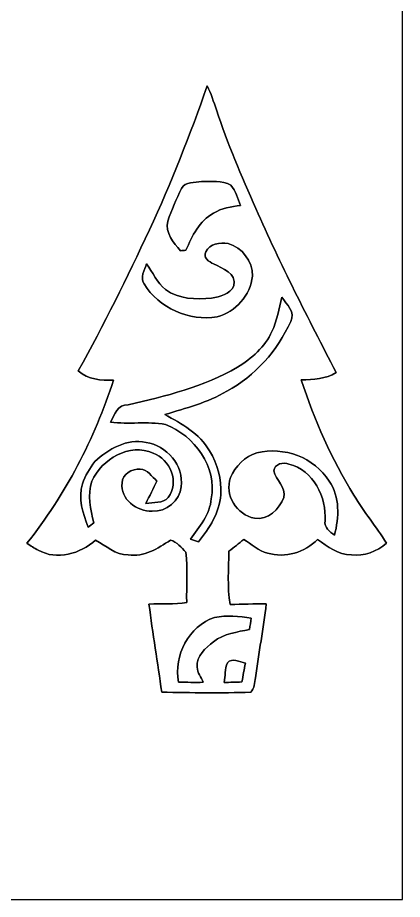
# Model space of a CAD drawing. Header units: centimetres. Extents: x -16.8 to 16.8, y -16.7 to 16.7.
# Drawn here: x 7.72 to 16.77, y -16.67 to 4.09 of the extents above; entities that cross this region are included whole.
import ezdxf

# ---------------------------------------------------------------- set-up
doc = ezdxf.new("R2010")
doc.units = ezdxf.units.CM
doc.header["$MEASUREMENT"] = 0
doc.layers.add('Layer 1', color=7, linetype='Continuous')

msp = doc.modelspace()

# ---------------------------------------------------------------- linework, layer by layer
at = {"layer": 'Layer 1', "color": 7}
for points, knots in [([(-16.77458, 16.66875), (-16.77458, 16.66875), (16.77458, 16.66875), (16.77458, 16.66875), (16.77458, 16.66875), (16.77458, 16.66875), (16.77458, -16.66875), (16.77458, -16.66875), (16.77458, -16.66875), (16.77458, -16.66875), (-16.77458, -16.66875), (-16.77458, -16.66875), (-16.77458, -16.66875), (-16.77458, -16.66875), (-16.77458, 16.66875), (-16.77458, 16.66875), (-16.77458, 16.66875), (-16.77458, 16.66875), (-16.77458, 16.66875), (-16.77458, 16.66875)], [0, 0, 0, 0, 0.16666667, 0.16666667, 0.16666667, 0.16666667, 0.33333333, 0.33333333, 0.33333333, 0.33333333, 0.5, 0.5, 0.5, 0.5, 0.66666667, 0.66666667, 0.66666667, 0.66666667, 1, 1, 1, 1]), ([(12.17965, 2.48391), (11.7789, 1.33315), (11.33334, 0.1965), (10.81864, -0.90876), (10.81864, -0.90876), (10.29229, -2.02918), (9.75007, -3.14431), (9.14647, -4.22557), (9.14647, -4.22557), (9.36837, -4.43336), (9.68657, -4.45276), (9.97514, -4.44359), (9.97514, -4.44359), (9.52359, -5.8293), (8.84731, -7.14551), (7.93644, -8.28604), (7.93644, -8.28604), (8.02252, -8.3439), (8.10966, -8.4007), (8.20314, -8.44656), (8.20314, -8.44656), (8.636, -8.69879), (9.19797, -8.52876), (9.55393, -8.21267), (9.55393, -8.21267), (9.80228, -8.34037), (10.01219, -8.56333), (10.31769, -8.55698), (10.31769, -8.55698), (10.69728, -8.62189), (11.01513, -8.40423), (11.3157, -8.21408), (11.3157, -8.21408), (11.46739, -8.24759), (11.57534, -8.38906), (11.67906, -8.4963), (11.67906, -8.4963), (11.72774, -8.88647), (11.68682, -9.28511), (11.69846, -9.67881), (11.69846, -9.67881), (11.40601, -9.73667), (11.1058, -9.70104), (10.80982, -9.71585), (10.80982, -9.71585), (10.89801, -10.40977), (11.01443, -11.09945), (11.10932, -11.79266), (11.10932, -11.79266), (11.80747, -11.80112), (12.50632, -11.81806), (13.20447, -11.79089), (13.20447, -11.79089), (13.29619, -11.70446), (13.29372, -11.56547), (13.32018, -11.45011), (13.32018, -11.45011), (13.39109, -10.86732), (13.50574, -10.29123), (13.57101, -9.70809), (13.57101, -9.70809), (13.28879, -9.70986), (13.00551, -9.7215), (12.72364, -9.72502), (12.72364, -9.72502), (12.64461, -9.31192), (12.69118, -8.88647), (12.69118, -8.46949), (12.69118, -8.46949), (12.81218, -8.38306), (12.92648, -8.28746), (13.04219, -8.19326), (13.04219, -8.19326), (13.22141, -8.31109), (13.38651, -8.46243), (13.60029, -8.5157), (13.60029, -8.5157), (14.01551, -8.642), (14.48188, -8.50477), (14.77786, -8.19256), (14.77786, -8.19256), (15.01775, -8.36013), (15.2654, -8.56121), (15.57443, -8.55804), (15.57443, -8.55804), (15.88064, -8.59966), (16.1738, -8.47796), (16.40029, -8.28111), (16.40029, -8.28111), (16.16181, -7.8934), (15.86406, -7.54627), (15.63582, -7.15257), (15.63582, -7.15257), (15.11265, -6.30414), (14.70272, -5.38762), (14.3958, -4.43971), (14.3958, -4.43971), (14.67767, -4.42242), (14.97154, -4.4263), (15.21707, -4.26261), (15.21707, -4.26261), (14.55349, -2.99226), (13.90332, -1.71379), (13.32301, -0.40287), (13.32301, -0.40287), (12.98822, 0.36054), (12.65837, 1.12783), (12.39767, 1.92017), (12.39767, 1.92017), (12.32923, 2.10996), (12.27808, 2.30681), (12.17965, 2.48391)], [0, 0, 0, 0, 0.03448276, 0.03448276, 0.03448276, 0.03448276, 0.06896552, 0.06896552, 0.06896552, 0.06896552, 0.10344828, 0.10344828, 0.10344828, 0.10344828, 0.13793103, 0.13793103, 0.13793103, 0.13793103, 0.17241379, 0.17241379, 0.17241379, 0.17241379, 0.20689655, 0.20689655, 0.20689655, 0.20689655, 0.24137931, 0.24137931, 0.24137931, 0.24137931, 0.27586207, 0.27586207, 0.27586207, 0.27586207, 0.31034483, 0.31034483, 0.31034483, 0.31034483, 0.34482759, 0.34482759, 0.34482759, 0.34482759, 0.37931034, 0.37931034, 0.37931034, 0.37931034, 0.4137931, 0.4137931, 0.4137931, 0.4137931, 0.44827586, 0.44827586, 0.44827586, 0.44827586, 0.48275862, 0.48275862, 0.48275862, 0.48275862, 0.51724138, 0.51724138, 0.51724138, 0.51724138, 0.55172414, 0.55172414, 0.55172414, 0.55172414, 0.5862069, 0.5862069, 0.5862069, 0.5862069, 0.62068966, 0.62068966, 0.62068966, 0.62068966, 0.65517241, 0.65517241, 0.65517241, 0.65517241, 0.68965517, 0.68965517, 0.68965517, 0.68965517, 0.72413793, 0.72413793, 0.72413793, 0.72413793, 0.75862069, 0.75862069, 0.75862069, 0.75862069, 0.79310345, 0.79310345, 0.79310345, 0.79310345, 0.82758621, 0.82758621, 0.82758621, 0.82758621, 0.86206897, 0.86206897, 0.86206897, 0.86206897, 0.89655172, 0.89655172, 0.89655172, 0.89655172, 0.93103448, 0.93103448, 0.93103448, 0.93103448, 1, 1, 1, 1]), ([(11.57676, 0.06632), (11.66107, 0.23636), (11.89037, 0.20602), (12.04736, 0.22895), (12.04736, 0.22895), (12.2749, 0.23107), (12.52961, 0.26106), (12.73845, 0.14464), (12.73845, 0.14464), (12.85593, 0.00988), (12.89579, -0.17286), (12.96599, -0.33443), (12.96599, -0.33443), (12.74586, -0.35595), (12.52079, -0.39229), (12.33099, -0.51364), (12.33099, -0.51364), (11.99092, -0.69039), (11.82829, -1.05269), (11.68012, -1.38571), (11.68012, -1.38571), (11.63673, -1.38994), (11.59334, -1.39453), (11.5503, -1.39912), (11.5503, -1.39912), (11.3852, -1.20579), (11.18517, -0.98072), (11.25326, -0.70132), (11.25326, -0.70132), (11.33863, -0.43744), (11.45258, -0.18168), (11.57676, 0.06632)], [0, 0, 0, 0, 0.11111111, 0.11111111, 0.11111111, 0.11111111, 0.22222222, 0.22222222, 0.22222222, 0.22222222, 0.33333333, 0.33333333, 0.33333333, 0.33333333, 0.44444444, 0.44444444, 0.44444444, 0.44444444, 0.55555556, 0.55555556, 0.55555556, 0.55555556, 0.66666667, 0.66666667, 0.66666667, 0.66666667, 0.77777778, 0.77777778, 0.77777778, 0.77777778, 1, 1, 1, 1]), ([(12.14826, -1.42663), (12.23539, -1.23331), (12.48304, -1.19345), (12.67107, -1.22767), (12.67107, -1.22767), (13.00445, -1.31657), (13.25139, -1.64888), (13.24575, -1.99355), (13.24575, -1.99355), (13.202, -2.44793), (12.8464, -2.83739), (12.41249, -2.95734), (12.41249, -2.95734), (11.75879, -3.06388), (11.04406, -2.74426), (10.6934, -2.18087), (10.6934, -2.18087), (10.59321, -2.03165), (10.70716, -1.84997), (10.75372, -1.70392), (10.75372, -1.70392), (10.90295, -1.90676), (10.99361, -2.15477), (11.19928, -2.31246), (11.19928, -2.31246), (11.50691, -2.54388), (11.91683, -2.54741), (12.28372, -2.51072), (12.28372, -2.51072), (12.48022, -2.4825), (12.71376, -2.41864), (12.80971, -2.22497), (12.80971, -2.22497), (12.87709, -1.91946), (12.53631, -1.81681), (12.33064, -1.70603), (12.33064, -1.70603), (12.22728, -1.66476), (12.06994, -1.55399), (12.14826, -1.42663)], [0, 0, 0, 0, 0.09090909, 0.09090909, 0.09090909, 0.09090909, 0.18181818, 0.18181818, 0.18181818, 0.18181818, 0.27272727, 0.27272727, 0.27272727, 0.27272727, 0.36363636, 0.36363636, 0.36363636, 0.36363636, 0.45454545, 0.45454545, 0.45454545, 0.45454545, 0.54545455, 0.54545455, 0.54545455, 0.54545455, 0.63636364, 0.63636364, 0.63636364, 0.63636364, 0.72727273, 0.72727273, 0.72727273, 0.72727273, 0.81818182, 0.81818182, 0.81818182, 0.81818182, 1, 1, 1, 1]), ([(13.93719, -2.49273), (14.05149, -2.65571), (14.26457, -2.84974), (14.14674, -3.06423), (14.14674, -3.06423), (13.83347, -3.74897), (13.31031, -4.34975), (12.64038, -4.70429), (12.64038, -4.70429), (12.19024, -4.97276), (11.67871, -5.10328), (11.182, -5.25463), (11.182, -5.25463), (11.58169, -5.46947), (11.99691, -5.70477), (12.23645, -6.10835), (12.23645, -6.10835), (12.43012, -6.41456), (12.51973, -6.78074), (12.5028, -7.14269), (12.5028, -7.14269), (12.46646, -7.56391), (12.23786, -7.93044), (11.97469, -8.24794), (11.97469, -8.24794), (11.91048, -8.22819), (11.84663, -8.20808), (11.78348, -8.18832), (11.78348, -8.18832), (11.99444, -7.90011), (12.24739, -7.60801), (12.27667, -7.23547), (12.27667, -7.23547), (12.42589, -6.48476), (11.87838, -5.75028), (11.19681, -5.49099), (11.19681, -5.49099), (10.77172, -5.40279), (10.33251, -5.49592), (9.90565, -5.43101), (9.90565, -5.43101), (10.00054, -5.25815), (10.07004, -5.01121), (10.31699, -5.02461), (10.31699, -5.02461), (11.20457, -4.83164), (12.0964, -4.58999), (12.89262, -4.14161), (12.89262, -4.14161), (13.22423, -3.93241), (13.54455, -3.66607), (13.70295, -3.29706), (13.70295, -3.29706), (13.83171, -3.04553), (13.86769, -2.76331), (13.93719, -2.49273)], [0, 0, 0, 0, 0.06666667, 0.06666667, 0.06666667, 0.06666667, 0.13333333, 0.13333333, 0.13333333, 0.13333333, 0.2, 0.2, 0.2, 0.2, 0.26666667, 0.26666667, 0.26666667, 0.26666667, 0.33333333, 0.33333333, 0.33333333, 0.33333333, 0.4, 0.4, 0.4, 0.4, 0.46666667, 0.46666667, 0.46666667, 0.46666667, 0.53333333, 0.53333333, 0.53333333, 0.53333333, 0.6, 0.6, 0.6, 0.6, 0.66666667, 0.66666667, 0.66666667, 0.66666667, 0.73333333, 0.73333333, 0.73333333, 0.73333333, 0.8, 0.8, 0.8, 0.8, 0.86666667, 0.86666667, 0.86666667, 0.86666667, 1, 1, 1, 1]), ([(9.53594, -6.36094), (9.85591, -6.06954), (10.29159, -5.80602), (10.74173, -5.91044), (10.74173, -5.91044), (11.22539, -5.98205), (11.6332, -6.45513), (11.56758, -6.95254), (11.56758, -6.95254), (11.5383, -7.28521), (11.21516, -7.55156), (10.88319, -7.52898), (10.88319, -7.52898), (10.53006, -7.54062), (10.12649, -7.24535), (10.17482, -6.86082), (10.17482, -6.86082), (10.18469, -6.65692), (10.41294, -6.52251), (10.60309, -6.54156), (10.60309, -6.54156), (10.77948, -6.53838), (10.87402, -6.72394), (10.99644, -6.81919), (10.99644, -6.81919), (10.91459, -6.99735), (10.82075, -7.16986), (10.7382, -7.34801), (10.7382, -7.34801), (10.90824, -7.31061), (11.14002, -7.36071), (11.26419, -7.20725), (11.26419, -7.20725), (11.53583, -6.85624), (11.30582, -6.30626), (10.9093, -6.16444), (10.9093, -6.16444), (10.35226, -5.91644), (9.69539, -6.30026), (9.46785, -6.82272), (9.46785, -6.82272), (9.35214, -7.14375), (9.43116, -7.48736), (9.51054, -7.80732), (9.51054, -7.80732), (9.46609, -7.83943), (9.42128, -7.87118), (9.37719, -7.90363), (9.37719, -7.90363), (9.25618, -7.58366), (9.13518, -7.22559), (9.24631, -6.88446), (9.24631, -6.88446), (9.31016, -6.69502), (9.41176, -6.51686), (9.53594, -6.36094)], [0, 0, 0, 0, 0.06666667, 0.06666667, 0.06666667, 0.06666667, 0.13333333, 0.13333333, 0.13333333, 0.13333333, 0.2, 0.2, 0.2, 0.2, 0.26666667, 0.26666667, 0.26666667, 0.26666667, 0.33333333, 0.33333333, 0.33333333, 0.33333333, 0.4, 0.4, 0.4, 0.4, 0.46666667, 0.46666667, 0.46666667, 0.46666667, 0.53333333, 0.53333333, 0.53333333, 0.53333333, 0.6, 0.6, 0.6, 0.6, 0.66666667, 0.66666667, 0.66666667, 0.66666667, 0.73333333, 0.73333333, 0.73333333, 0.73333333, 0.8, 0.8, 0.8, 0.8, 0.86666667, 0.86666667, 0.86666667, 0.86666667, 1, 1, 1, 1]), ([(13.35229, -6.15491), (13.98411, -6.00287), (14.70695, -6.26004), (15.04879, -6.82413), (15.04879, -6.82413), (15.31479, -7.1942), (15.27986, -7.67609), (15.17826, -8.09696), (15.17826, -8.09696), (15.06467, -8.01229), (14.93097, -7.91492), (14.9539, -7.75652), (14.9539, -7.75652), (14.99552, -7.20408), (14.67732, -6.55638), (14.10582, -6.42267), (14.10582, -6.42267), (13.96929, -6.36341), (13.76645, -6.41667), (13.74599, -6.58036), (13.74599, -6.58036), (13.80278, -6.80014), (14.03068, -6.96066), (13.98446, -7.20901), (13.98446, -7.20901), (13.88075, -7.47959), (13.61158, -7.75123), (13.29443, -7.69197), (13.29443, -7.69197), (12.8778, -7.62811), (12.57476, -7.13775), (12.73281, -6.74053), (12.73281, -6.74053), (12.83758, -6.46642), (13.07253, -6.24417), (13.35229, -6.15491)], [0, 0, 0, 0, 0.1, 0.1, 0.1, 0.1, 0.2, 0.2, 0.2, 0.2, 0.3, 0.3, 0.3, 0.3, 0.4, 0.4, 0.4, 0.4, 0.5, 0.5, 0.5, 0.5, 0.6, 0.6, 0.6, 0.6, 0.7, 0.7, 0.7, 0.7, 0.8, 0.8, 0.8, 0.8, 1, 1, 1, 1]), ([(12.35498, -10.02982), (12.63932, -9.97656), (12.93424, -10.00054), (13.21894, -10.04782), (13.21894, -10.04782), (13.20447, -10.13636), (13.19036, -10.22526), (13.17731, -10.31452), (13.17731, -10.31452), (12.88591, -10.37555), (12.57159, -10.41118), (12.33064, -10.60238), (12.33064, -10.60238), (12.14508, -10.74949), (11.92107, -10.93576), (11.94364, -11.20175), (11.94364, -11.20175), (11.94752, -11.33404), (12.03572, -11.44199), (12.08864, -11.55841), (12.08864, -11.55841), (11.8939, -11.56511), (11.69846, -11.55559), (11.50444, -11.55382), (11.50444, -11.55382), (11.39296, -10.92623), (11.73939, -10.23832), (12.35498, -10.02982)], [0, 0, 0, 0, 0.125, 0.125, 0.125, 0.125, 0.25, 0.25, 0.25, 0.25, 0.375, 0.375, 0.375, 0.375, 0.5, 0.5, 0.5, 0.5, 0.625, 0.625, 0.625, 0.625, 0.75, 0.75, 0.75, 0.75, 1, 1, 1, 1]), ([(12.65767, -11.10333), (12.7635, -10.96998), (12.94342, -11.07828), (13.07818, -11.10686), (13.07818, -11.10686), (13.05066, -11.25432), (13.02526, -11.40319), (12.99704, -11.551), (12.99704, -11.551), (12.85699, -11.55347), (12.7187, -11.56159), (12.57935, -11.56123), (12.57935, -11.56123), (12.60792, -11.40954), (12.5924, -11.24514), (12.65767, -11.10333)], [0, 0, 0, 0, 0.2, 0.2, 0.2, 0.2, 0.4, 0.4, 0.4, 0.4, 0.6, 0.6, 0.6, 0.6, 1, 1, 1, 1])]:
    msp.add_open_spline(points, degree=3, knots=knots, dxfattribs=at)
at = {"layer": 'Layer 1', "color": 251}
for points, knots in [([(12.17965, 2.48391), (12.27808, 2.30681), (12.32923, 2.10996), (12.39767, 1.92017), (12.39767, 1.92017), (12.65837, 1.12783), (12.98822, 0.36054), (13.32301, -0.40287), (13.32301, -0.40287), (13.90332, -1.71379), (14.55349, -2.99226), (15.21707, -4.26261), (15.21707, -4.26261), (14.97154, -4.4263), (14.67767, -4.42242), (14.3958, -4.43971), (14.3958, -4.43971), (14.70272, -5.38762), (15.11265, -6.30414), (15.63582, -7.15257), (15.63582, -7.15257), (15.86406, -7.54627), (16.16181, -7.8934), (16.40029, -8.28111), (16.40029, -8.28111), (16.1738, -8.47796), (15.88064, -8.59966), (15.57443, -8.55804), (15.57443, -8.55804), (15.2654, -8.56121), (15.01775, -8.36013), (14.77786, -8.19256), (14.77786, -8.19256), (14.48188, -8.50477), (14.01551, -8.642), (13.60029, -8.5157), (13.60029, -8.5157), (13.38651, -8.46243), (13.22141, -8.31109), (13.04219, -8.19326), (13.04219, -8.19326), (12.92648, -8.28746), (12.81218, -8.38306), (12.69118, -8.46949), (12.69118, -8.46949), (12.69118, -8.88647), (12.64461, -9.31192), (12.72364, -9.72502), (12.72364, -9.72502), (13.00551, -9.7215), (13.28879, -9.70986), (13.57101, -9.70809), (13.57101, -9.70809), (13.50574, -10.29123), (13.39109, -10.86732), (13.32018, -11.45011), (13.32018, -11.45011), (13.29372, -11.56547), (13.29619, -11.70446), (13.20447, -11.79089), (13.20447, -11.79089), (12.50632, -11.81806), (11.80747, -11.80112), (11.10932, -11.79266), (11.10932, -11.79266), (11.01443, -11.09945), (10.89801, -10.40977), (10.80982, -9.71585), (10.80982, -9.71585), (11.1058, -9.70104), (11.40601, -9.73667), (11.69846, -9.67881), (11.69846, -9.67881), (11.68682, -9.28511), (11.72774, -8.88647), (11.67906, -8.4963), (11.67906, -8.4963), (11.57534, -8.38906), (11.46739, -8.24759), (11.3157, -8.21408), (11.3157, -8.21408), (11.01513, -8.40423), (10.69728, -8.62189), (10.31769, -8.55698), (10.31769, -8.55698), (10.01219, -8.56333), (9.80228, -8.34037), (9.55393, -8.21267), (9.55393, -8.21267), (9.19797, -8.52876), (8.636, -8.69879), (8.20314, -8.44656), (8.20314, -8.44656), (8.10966, -8.4007), (8.02252, -8.3439), (7.93644, -8.28604), (7.93644, -8.28604), (8.84731, -7.14551), (9.52359, -5.8293), (9.97514, -4.44359), (9.97514, -4.44359), (9.68657, -4.45276), (9.36837, -4.43336), (9.14647, -4.22557), (9.14647, -4.22557), (9.75007, -3.14431), (10.29229, -2.02918), (10.81864, -0.90876), (10.81864, -0.90876), (11.33334, 0.1965), (11.7789, 1.33315), (12.17965, 2.48391), (12.17965, 2.48391), (12.17965, 2.48391), (12.17965, 2.48391), (12.17965, 2.48391)], [0, 0, 0, 0, 0.03333333, 0.03333333, 0.03333333, 0.03333333, 0.06666667, 0.06666667, 0.06666667, 0.06666667, 0.1, 0.1, 0.1, 0.1, 0.13333333, 0.13333333, 0.13333333, 0.13333333, 0.16666667, 0.16666667, 0.16666667, 0.16666667, 0.2, 0.2, 0.2, 0.2, 0.23333333, 0.23333333, 0.23333333, 0.23333333, 0.26666667, 0.26666667, 0.26666667, 0.26666667, 0.3, 0.3, 0.3, 0.3, 0.33333333, 0.33333333, 0.33333333, 0.33333333, 0.36666667, 0.36666667, 0.36666667, 0.36666667, 0.4, 0.4, 0.4, 0.4, 0.43333333, 0.43333333, 0.43333333, 0.43333333, 0.46666667, 0.46666667, 0.46666667, 0.46666667, 0.5, 0.5, 0.5, 0.5, 0.53333333, 0.53333333, 0.53333333, 0.53333333, 0.56666667, 0.56666667, 0.56666667, 0.56666667, 0.6, 0.6, 0.6, 0.6, 0.63333333, 0.63333333, 0.63333333, 0.63333333, 0.66666667, 0.66666667, 0.66666667, 0.66666667, 0.7, 0.7, 0.7, 0.7, 0.73333333, 0.73333333, 0.73333333, 0.73333333, 0.76666667, 0.76666667, 0.76666667, 0.76666667, 0.8, 0.8, 0.8, 0.8, 0.83333333, 0.83333333, 0.83333333, 0.83333333, 0.86666667, 0.86666667, 0.86666667, 0.86666667, 0.9, 0.9, 0.9, 0.9, 0.93333333, 0.93333333, 0.93333333, 0.93333333, 1, 1, 1, 1]), ([(11.57676, 0.06632), (11.45258, -0.18168), (11.33863, -0.43744), (11.25326, -0.70132), (11.25326, -0.70132), (11.18517, -0.98072), (11.3852, -1.20579), (11.5503, -1.39912), (11.5503, -1.39912), (11.59334, -1.39453), (11.63673, -1.38994), (11.68012, -1.38571), (11.68012, -1.38571), (11.82829, -1.05269), (11.99092, -0.69039), (12.33099, -0.51364), (12.33099, -0.51364), (12.52079, -0.39229), (12.74586, -0.35595), (12.96599, -0.33443), (12.96599, -0.33443), (12.89579, -0.17286), (12.85593, 0.00988), (12.73845, 0.14464), (12.73845, 0.14464), (12.52961, 0.26106), (12.2749, 0.23107), (12.04736, 0.22895), (12.04736, 0.22895), (11.89037, 0.20602), (11.66107, 0.23636), (11.57676, 0.06632), (11.57676, 0.06632), (11.57676, 0.06632), (11.57676, 0.06632), (11.57676, 0.06632)], [0, 0, 0, 0, 0.1, 0.1, 0.1, 0.1, 0.2, 0.2, 0.2, 0.2, 0.3, 0.3, 0.3, 0.3, 0.4, 0.4, 0.4, 0.4, 0.5, 0.5, 0.5, 0.5, 0.6, 0.6, 0.6, 0.6, 0.7, 0.7, 0.7, 0.7, 0.8, 0.8, 0.8, 0.8, 1, 1, 1, 1]), ([(12.14826, -1.42663), (12.06994, -1.55399), (12.22728, -1.66476), (12.33064, -1.70603), (12.33064, -1.70603), (12.53631, -1.81681), (12.87709, -1.91946), (12.80971, -2.22497), (12.80971, -2.22497), (12.71376, -2.41864), (12.48022, -2.4825), (12.28372, -2.51072), (12.28372, -2.51072), (11.91683, -2.54741), (11.50691, -2.54388), (11.19928, -2.31246), (11.19928, -2.31246), (10.99361, -2.15477), (10.90295, -1.90676), (10.75372, -1.70392), (10.75372, -1.70392), (10.70716, -1.84997), (10.59321, -2.03165), (10.6934, -2.18087), (10.6934, -2.18087), (11.04406, -2.74426), (11.75879, -3.06388), (12.41249, -2.95734), (12.41249, -2.95734), (12.8464, -2.83739), (13.202, -2.44793), (13.24575, -1.99355), (13.24575, -1.99355), (13.25139, -1.64888), (13.00445, -1.31657), (12.67107, -1.22767), (12.67107, -1.22767), (12.48304, -1.19345), (12.23539, -1.23331), (12.14826, -1.42663), (12.14826, -1.42663), (12.14826, -1.42663), (12.14826, -1.42663), (12.14826, -1.42663)], [0, 0, 0, 0, 0.08333333, 0.08333333, 0.08333333, 0.08333333, 0.16666667, 0.16666667, 0.16666667, 0.16666667, 0.25, 0.25, 0.25, 0.25, 0.33333333, 0.33333333, 0.33333333, 0.33333333, 0.41666667, 0.41666667, 0.41666667, 0.41666667, 0.5, 0.5, 0.5, 0.5, 0.58333333, 0.58333333, 0.58333333, 0.58333333, 0.66666667, 0.66666667, 0.66666667, 0.66666667, 0.75, 0.75, 0.75, 0.75, 0.83333333, 0.83333333, 0.83333333, 0.83333333, 1, 1, 1, 1]), ([(13.93719, -2.49273), (13.86769, -2.76331), (13.83171, -3.04553), (13.70295, -3.29706), (13.70295, -3.29706), (13.54455, -3.66607), (13.22423, -3.93241), (12.89262, -4.14161), (12.89262, -4.14161), (12.0964, -4.58999), (11.20457, -4.83164), (10.31699, -5.02461), (10.31699, -5.02461), (10.07004, -5.01121), (10.00054, -5.25815), (9.90565, -5.43101), (9.90565, -5.43101), (10.33251, -5.49592), (10.77172, -5.40279), (11.19681, -5.49099), (11.19681, -5.49099), (11.87838, -5.75028), (12.42589, -6.48476), (12.27667, -7.23547), (12.27667, -7.23547), (12.24739, -7.60801), (11.99444, -7.90011), (11.78348, -8.18832), (11.78348, -8.18832), (11.84663, -8.20808), (11.91048, -8.22819), (11.97469, -8.24794), (11.97469, -8.24794), (12.23786, -7.93044), (12.46646, -7.56391), (12.5028, -7.14269), (12.5028, -7.14269), (12.51973, -6.78074), (12.43012, -6.41456), (12.23645, -6.10835), (12.23645, -6.10835), (11.99691, -5.70477), (11.58169, -5.46947), (11.182, -5.25463), (11.182, -5.25463), (11.67871, -5.10328), (12.19024, -4.97276), (12.64038, -4.70429), (12.64038, -4.70429), (13.31031, -4.34975), (13.83347, -3.74897), (14.14674, -3.06423), (14.14674, -3.06423), (14.26457, -2.84974), (14.05149, -2.65571), (13.93719, -2.49273), (13.93719, -2.49273), (13.93719, -2.49273), (13.93719, -2.49273), (13.93719, -2.49273)], [0, 0, 0, 0, 0.0625, 0.0625, 0.0625, 0.0625, 0.125, 0.125, 0.125, 0.125, 0.1875, 0.1875, 0.1875, 0.1875, 0.25, 0.25, 0.25, 0.25, 0.3125, 0.3125, 0.3125, 0.3125, 0.375, 0.375, 0.375, 0.375, 0.4375, 0.4375, 0.4375, 0.4375, 0.5, 0.5, 0.5, 0.5, 0.5625, 0.5625, 0.5625, 0.5625, 0.625, 0.625, 0.625, 0.625, 0.6875, 0.6875, 0.6875, 0.6875, 0.75, 0.75, 0.75, 0.75, 0.8125, 0.8125, 0.8125, 0.8125, 0.875, 0.875, 0.875, 0.875, 1, 1, 1, 1]), ([(9.53594, -6.36094), (9.41176, -6.51686), (9.31016, -6.69502), (9.24631, -6.88446), (9.24631, -6.88446), (9.13518, -7.22559), (9.25618, -7.58366), (9.37719, -7.90363), (9.37719, -7.90363), (9.42128, -7.87118), (9.46609, -7.83943), (9.51054, -7.80732), (9.51054, -7.80732), (9.43116, -7.48736), (9.35214, -7.14375), (9.46785, -6.82272), (9.46785, -6.82272), (9.69539, -6.30026), (10.35226, -5.91644), (10.9093, -6.16444), (10.9093, -6.16444), (11.30582, -6.30626), (11.53583, -6.85624), (11.26419, -7.20725), (11.26419, -7.20725), (11.14002, -7.36071), (10.90824, -7.31061), (10.7382, -7.34801), (10.7382, -7.34801), (10.82075, -7.16986), (10.91459, -6.99735), (10.99644, -6.81919), (10.99644, -6.81919), (10.87402, -6.72394), (10.77948, -6.53838), (10.60309, -6.54156), (10.60309, -6.54156), (10.41294, -6.52251), (10.18469, -6.65692), (10.17482, -6.86082), (10.17482, -6.86082), (10.12649, -7.24535), (10.53006, -7.54062), (10.88319, -7.52898), (10.88319, -7.52898), (11.21516, -7.55156), (11.5383, -7.28521), (11.56758, -6.95254), (11.56758, -6.95254), (11.6332, -6.45513), (11.22539, -5.98205), (10.74173, -5.91044), (10.74173, -5.91044), (10.29159, -5.80602), (9.85591, -6.06954), (9.53594, -6.36094), (9.53594, -6.36094), (9.53594, -6.36094), (9.53594, -6.36094), (9.53594, -6.36094)], [0, 0, 0, 0, 0.0625, 0.0625, 0.0625, 0.0625, 0.125, 0.125, 0.125, 0.125, 0.1875, 0.1875, 0.1875, 0.1875, 0.25, 0.25, 0.25, 0.25, 0.3125, 0.3125, 0.3125, 0.3125, 0.375, 0.375, 0.375, 0.375, 0.4375, 0.4375, 0.4375, 0.4375, 0.5, 0.5, 0.5, 0.5, 0.5625, 0.5625, 0.5625, 0.5625, 0.625, 0.625, 0.625, 0.625, 0.6875, 0.6875, 0.6875, 0.6875, 0.75, 0.75, 0.75, 0.75, 0.8125, 0.8125, 0.8125, 0.8125, 0.875, 0.875, 0.875, 0.875, 1, 1, 1, 1]), ([(13.35229, -6.15491), (13.07253, -6.24417), (12.83758, -6.46642), (12.73281, -6.74053), (12.73281, -6.74053), (12.57476, -7.13775), (12.8778, -7.62811), (13.29443, -7.69197), (13.29443, -7.69197), (13.61158, -7.75123), (13.88075, -7.47959), (13.98446, -7.20901), (13.98446, -7.20901), (14.03068, -6.96066), (13.80278, -6.80014), (13.74599, -6.58036), (13.74599, -6.58036), (13.76645, -6.41667), (13.96929, -6.36341), (14.10582, -6.42267), (14.10582, -6.42267), (14.67732, -6.55638), (14.99552, -7.20408), (14.9539, -7.75652), (14.9539, -7.75652), (14.93097, -7.91492), (15.06467, -8.01229), (15.17826, -8.09696), (15.17826, -8.09696), (15.27986, -7.67609), (15.31479, -7.1942), (15.04879, -6.82413), (15.04879, -6.82413), (14.70695, -6.26004), (13.98411, -6.00287), (13.35229, -6.15491), (13.35229, -6.15491), (13.35229, -6.15491), (13.35229, -6.15491), (13.35229, -6.15491)], [0, 0, 0, 0, 0.09090909, 0.09090909, 0.09090909, 0.09090909, 0.18181818, 0.18181818, 0.18181818, 0.18181818, 0.27272727, 0.27272727, 0.27272727, 0.27272727, 0.36363636, 0.36363636, 0.36363636, 0.36363636, 0.45454545, 0.45454545, 0.45454545, 0.45454545, 0.54545455, 0.54545455, 0.54545455, 0.54545455, 0.63636364, 0.63636364, 0.63636364, 0.63636364, 0.72727273, 0.72727273, 0.72727273, 0.72727273, 0.81818182, 0.81818182, 0.81818182, 0.81818182, 1, 1, 1, 1]), ([(12.35498, -10.02982), (11.73939, -10.23832), (11.39296, -10.92623), (11.50444, -11.55382), (11.50444, -11.55382), (11.69846, -11.55559), (11.8939, -11.56511), (12.08864, -11.55841), (12.08864, -11.55841), (12.03572, -11.44199), (11.94752, -11.33404), (11.94364, -11.20175), (11.94364, -11.20175), (11.92107, -10.93576), (12.14508, -10.74949), (12.33064, -10.60238), (12.33064, -10.60238), (12.57159, -10.41118), (12.88591, -10.37555), (13.17731, -10.31452), (13.17731, -10.31452), (13.19036, -10.22526), (13.20447, -10.13636), (13.21894, -10.04782), (13.21894, -10.04782), (12.93424, -10.00054), (12.63932, -9.97656), (12.35498, -10.02982), (12.35498, -10.02982), (12.35498, -10.02982), (12.35498, -10.02982), (12.35498, -10.02982)], [0, 0, 0, 0, 0.11111111, 0.11111111, 0.11111111, 0.11111111, 0.22222222, 0.22222222, 0.22222222, 0.22222222, 0.33333333, 0.33333333, 0.33333333, 0.33333333, 0.44444444, 0.44444444, 0.44444444, 0.44444444, 0.55555556, 0.55555556, 0.55555556, 0.55555556, 0.66666667, 0.66666667, 0.66666667, 0.66666667, 0.77777778, 0.77777778, 0.77777778, 0.77777778, 1, 1, 1, 1]), ([(12.65767, -11.10333), (12.5924, -11.24514), (12.60792, -11.40954), (12.57935, -11.56123), (12.57935, -11.56123), (12.7187, -11.56159), (12.85699, -11.55347), (12.99704, -11.551), (12.99704, -11.551), (13.02526, -11.40319), (13.05066, -11.25432), (13.07818, -11.10686), (13.07818, -11.10686), (12.94342, -11.07828), (12.7635, -10.96998), (12.65767, -11.10333)], [0, 0, 0, 0, 0.2, 0.2, 0.2, 0.2, 0.4, 0.4, 0.4, 0.4, 0.6, 0.6, 0.6, 0.6, 1, 1, 1, 1])]:
    msp.add_open_spline(points, degree=3, knots=knots, dxfattribs=at)

doc.saveas('drawing.dxf')
